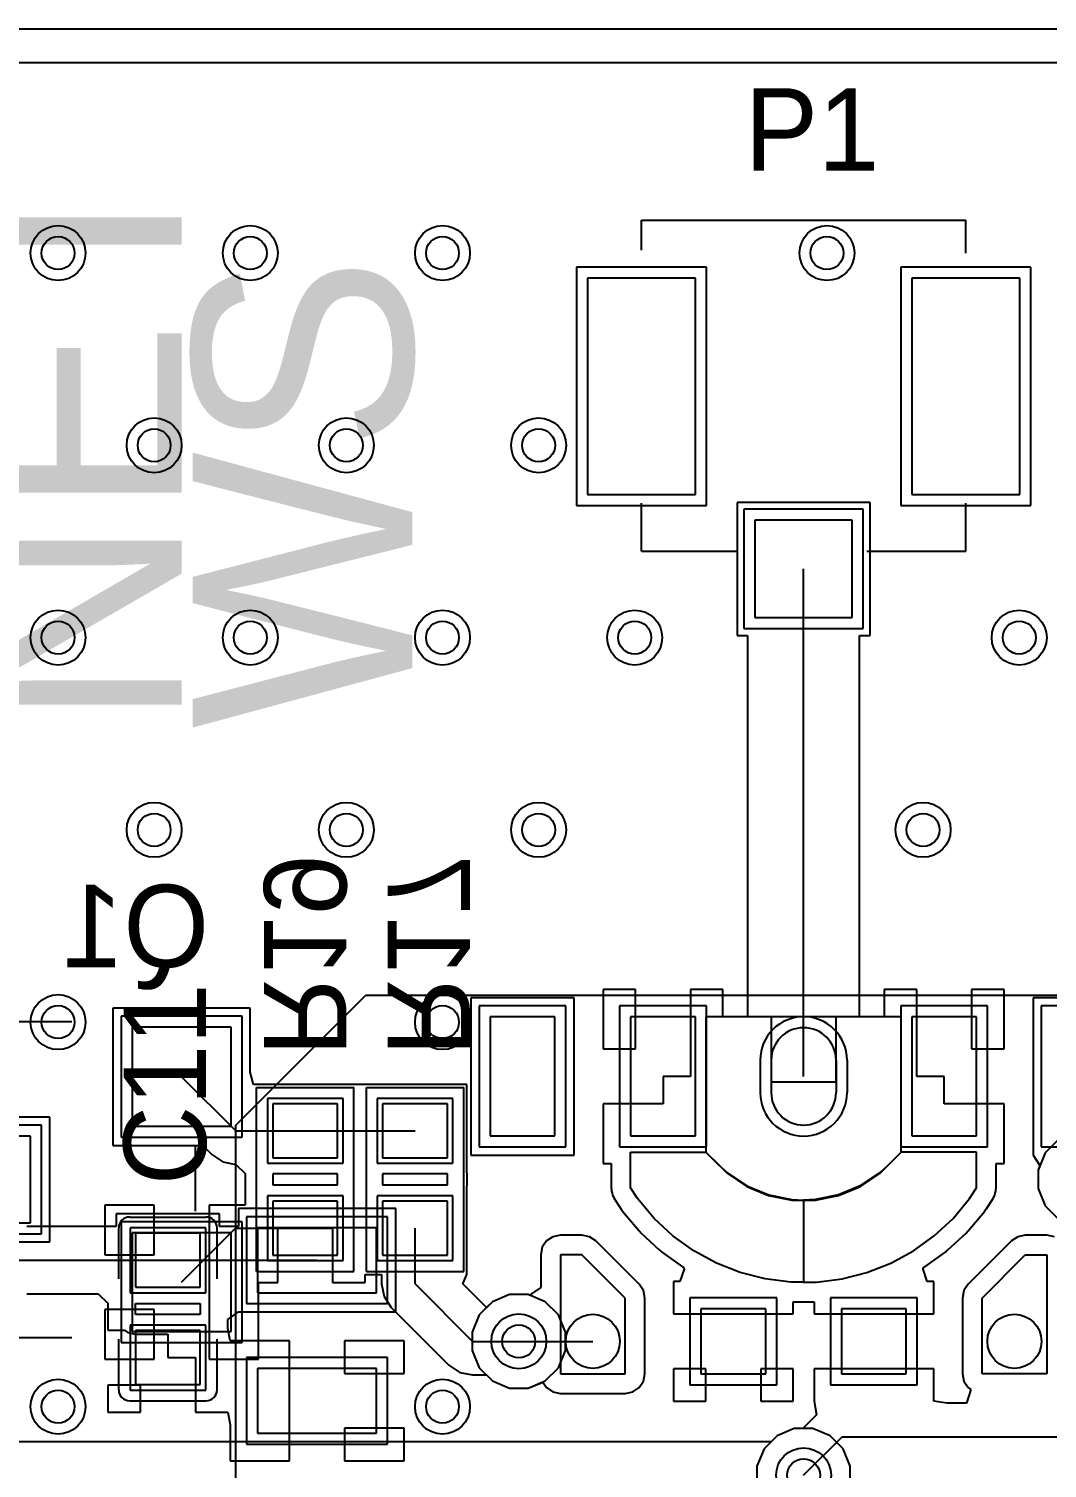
# Model space of a CAD drawing. Header units: millimetres. Extents: x 3.09 to 5.5, y 1.46 to 3.23.
# Drawn here: x 3.769 to 4.14, y 2.708 to 3.232 of the extents above; entities that cross this region are included whole.
import ezdxf

# ---------------------------------------------------------------- set-up
doc = ezdxf.new("R2010")
doc.units = ezdxf.units.MM
doc.header["$MEASUREMENT"] = 0
for name, color, linetype in [('BottomLayer', 5, 'Continuous'), ('BottomOverlay', 54, 'Continuous'), ('BottomPaste', 16, 'Continuous'), ('BottomSolder', 6, 'Continuous'), ('KeepOutLayer', 6, 'Continuous'), ('Mechanical12', 56, 'Continuous'), ('MultiLayer', 9, 'Continuous'), ('PadHoleLayer', 156, 'Continuous'), ('TopLayer', 1, 'Continuous'), ('TopOverlay', 2, 'Continuous'), ('TopPaste', 8, 'Continuous'), ('TopSolder', 216, 'Continuous'), ('ViaHoleLayer', 16, 'Continuous')]:
    doc.layers.add(name, color=color, linetype=linetype)

# ---------------------------------------------------------------- blocks, each defined once
blk = doc.blocks.new('AIR722UG_A10_18')
at = {"layer": 'TopLayer'}
for p, q in [((0.11614, 0.85039), (0.09252, 0.85039)), ((0.09252, 0.85039), (0.09252, 0.80709)), ((0.11614, 0.80709), (0.11614, 0.85039)), ((0.16732, 0.85039), (0.1437, 0.85039)), ((0.1437, 0.85039), (0.1437, 0.80709)), ((0.16732, 0.80709), (0.16732, 0.85039)), ((0.17113, 0.85039), (0.17113, 0.80118)), ((0.24226, 0.85039), (0.17113, 0.85039)), ((0.2185, 0.85039), (0.19488, 0.85039)), ((0.19488, 0.85039), (0.19488, 0.82677)), ((0.2185, 0.82677), (0.2185, 0.85039)), ((0.24226, 0.80118), (0.24226, 0.85039)), ((0.26969, 0.85039), (0.24606, 0.85039)), ((0.24606, 0.85039), (0.24606, 0.80709)), ((0.26969, 0.80709), (0.26969, 0.85039)), ((0.19488, 0.83465), (0.19488, 0.82283)), ((0.2185, 0.83465), (0.2185, 0.82283)), ((0.19488, 0.82677), (0.2185, 0.82677)), ((0.09252, 0.80709), (0.11614, 0.80709)), ((0.1437, 0.80709), (0.16732, 0.80709)), ((0.24606, 0.80709), (0.26969, 0.80709)), ((0.1437, 0.80118), (0.17113, 0.80118)), ((0.1437, 0.78818), (0.1437, 0.80118)), ((0.17113, 0.80118), (0.1758, 0.79651)), ((0.17113, 0.80118), (0.17575, 0.79653)), ((0.23759, 0.79651), (0.24226, 0.80118)), ((0.24226, 0.80118), (0.23764, 0.79653)), ((0.26969, 0.80118), (0.24226, 0.80118)), ((0.26969, 0.78818), (0.26969, 0.80118)), ((0.17575, 0.79653), (0.17893, 0.79365)), ((0.1758, 0.79651), (0.17884, 0.79347)), ((0.17884, 0.79347), (0.186, 0.78868)), ((0.17893, 0.79365), (0.18606, 0.78888)), ((0.23446, 0.79365), (0.22732, 0.78888)), ((0.22739, 0.78868), (0.23455, 0.79347)), ((0.23764, 0.79653), (0.23446, 0.79365)), ((0.23455, 0.79347), (0.23759, 0.79651)), ((0.23759, 0.79651), (0.23759, 0.79651)), ((0.14624, 0.78425), (0.1437, 0.78818)), ((0.1437, 0.78818), (0.1437, 0.78818)), ((0.186, 0.78868), (0.19395, 0.78539)), ((0.18606, 0.78888), (0.19399, 0.7856)), ((0.22732, 0.78888), (0.2194, 0.7856)), ((0.21944, 0.78539), (0.22739, 0.78868)), ((0.26715, 0.78425), (0.26968, 0.78818)), ((0.26968, 0.78818), (0.26969, 0.78818)), ((0.15225, 0.77706), (0.14624, 0.78425)), ((0.19395, 0.78539), (0.20239, 0.78371)), ((0.19399, 0.7856), (0.2024, 0.78392)), ((0.20239, 0.78371), (0.20669, 0.78371)), ((0.2024, 0.78392), (0.20669, 0.78371)), ((0.21098, 0.78392), (0.20669, 0.78371)), ((0.20669, 0.78371), (0.20669, 0.78371)), ((0.20669, 0.78371), (0.211, 0.78371)), ((0.20669, 0.78371), (0.20669, 0.78371)), ((0.20669, 0.78371), (0.20669, 0.75382)), ((0.20669, 0.78371), (0.20669, 0.78371)), ((0.20669, 0.78371), (0.20669, 0.75382)), ((0.2194, 0.7856), (0.21098, 0.78392)), ((0.211, 0.78371), (0.21944, 0.78539)), ((0.26114, 0.77706), (0.26715, 0.78425)), ((0.1591, 0.77069), (0.15225, 0.77706)), ((0.25428, 0.77069), (0.26114, 0.77706)), ((0.00787, 0.77362), (0.00787, 0.75)), ((0.05118, 0.77362), (0.00787, 0.77362)), ((0.05118, 0.75), (0.05118, 0.77362)), ((0.1667, 0.76521), (0.1591, 0.77069)), ((0.24668, 0.76521), (0.25428, 0.77069)), ((0.17493, 0.76073), (0.1667, 0.76521)), ((0.23846, 0.76073), (0.24668, 0.76521)), ((0.12598, 0.76378), (0.11811, 0.76378)), ((0.11811, 0.76378), (0.11811, 0.72047)), ((0.14173, 0.74803), (0.12598, 0.76378)), ((0.18364, 0.7573), (0.17493, 0.76073)), ((0.22974, 0.7573), (0.23846, 0.76073)), ((0.27165, 0.74803), (0.2874, 0.76378)), ((0.2874, 0.76378), (0.29528, 0.76378)), ((0.29528, 0.76378), (0.29528, 0.72047)), ((0.19272, 0.75499), (0.18364, 0.7573)), ((0.20201, 0.75382), (0.19272, 0.75499)), ((0.21138, 0.75382), (0.22067, 0.75499)), ((0.22067, 0.75499), (0.22974, 0.7573)), ((0.00787, 0.75), (0.05118, 0.75)), ((0.20669, 0.75382), (0.20201, 0.75382)), ((0.20669, 0.75382), (0.21138, 0.75382)), ((0.14173, 0.72047), (0.14173, 0.74803)), ((0.27165, 0.72047), (0.27165, 0.74803)), ((0.16929, 0.74409), (0.16929, 0.72047)), ((0.19291, 0.74409), (0.16929, 0.74409)), ((0.19291, 0.72047), (0.19291, 0.74409)), ((0.22047, 0.74409), (0.22047, 0.72047)), ((0.24409, 0.74409), (0.22047, 0.74409)), ((0.24409, 0.72047), (0.24409, 0.74409)), ((0.00787, 0.72244), (0.00787, 0.69882)), ((0.05118, 0.72244), (0.00787, 0.72244)), ((0.05118, 0.69882), (0.05118, 0.72244)), ((0.11811, 0.72047), (0.14173, 0.72047)), ((0.14173, 0.72047), (0.14173, 0.72047)), ((0.16929, 0.72047), (0.19291, 0.72047)), ((0.22047, 0.72047), (0.24409, 0.72047)), ((0.27165, 0.72047), (0.27165, 0.72047)), ((0.29528, 0.72047), (0.27165, 0.72047)), ((0.00787, 0.69882), (0.05118, 0.69882))]:
    blk.add_line(p, q, dxfattribs=at)
for centre in [(0.12992, 0.73228), (0.28346, 0.73228)]:
    blk.add_circle(centre, 0.00984, dxfattribs=at)
for centre, start, end in [((0.20669, 0.83465), 0, 180), ((0.20669, 0.82283), 180, 0)]:
    blk.add_arc(centre, 0.01181, start, end, dxfattribs=at)
at = {"layer": 'TopOverlay'}
for p, q in [((0, 0.81102), (0.04724, 0.85827)), ((0.04724, 0.85827), (0.77165, 0.85827)), ((0, 0), (0, 0.81102))]:
    blk.add_line(p, q, dxfattribs=at)
at = {"layer": 'TopPaste'}
for p, q in [((0.11614, 0.85039), (0.09252, 0.85039)), ((0.09252, 0.85039), (0.09252, 0.80709)), ((0.11614, 0.80709), (0.11614, 0.85039)), ((0.16732, 0.85039), (0.1437, 0.85039)), ((0.1437, 0.85039), (0.1437, 0.80709)), ((0.16732, 0.80709), (0.16732, 0.85039)), ((0.26969, 0.85039), (0.24606, 0.85039)), ((0.24606, 0.85039), (0.24606, 0.80709)), ((0.26969, 0.80709), (0.26969, 0.85039)), ((0.19488, 0.83465), (0.19488, 0.82283)), ((0.2185, 0.83465), (0.2185, 0.82283)), ((0.09252, 0.80709), (0.11614, 0.80709)), ((0.1437, 0.80709), (0.16732, 0.80709)), ((0.24606, 0.80709), (0.26969, 0.80709)), ((0.00787, 0.77362), (0.00787, 0.75)), ((0.05118, 0.77362), (0.00787, 0.77362)), ((0.05118, 0.75), (0.05118, 0.77362)), ((0.00787, 0.75), (0.05118, 0.75)), ((0.16929, 0.74409), (0.16929, 0.72047)), ((0.19291, 0.74409), (0.16929, 0.74409)), ((0.19291, 0.72047), (0.19291, 0.74409)), ((0.22047, 0.74409), (0.22047, 0.72047)), ((0.24409, 0.74409), (0.22047, 0.74409)), ((0.24409, 0.72047), (0.24409, 0.74409)), ((0.00787, 0.72244), (0.00787, 0.69882)), ((0.05118, 0.72244), (0.00787, 0.72244)), ((0.05118, 0.69882), (0.05118, 0.72244)), ((0.16929, 0.72047), (0.19291, 0.72047)), ((0.22047, 0.72047), (0.24409, 0.72047)), ((0.00787, 0.69882), (0.05118, 0.69882))]:
    blk.add_line(p, q, dxfattribs=at)
for centre in [(0.12992, 0.73228), (0.28346, 0.73228)]:
    blk.add_circle(centre, 0.00984, dxfattribs=at)
for centre, start, end in [((0.20669, 0.83465), 0, 180), ((0.20669, 0.82283), 180, 0)]:
    blk.add_arc(centre, 0.01181, start, end, dxfattribs=at)
at = {"layer": 'TopSolder'}
for p, q in [((0.12014, 0.85439), (0.08852, 0.85439)), ((0.08852, 0.85439), (0.08852, 0.80309)), ((0.12014, 0.80309), (0.12014, 0.85439)), ((0.17132, 0.85439), (0.1397, 0.85439)), ((0.1397, 0.85439), (0.1397, 0.80309)), ((0.17132, 0.80309), (0.17132, 0.85439)), ((0.27369, 0.85439), (0.24206, 0.85439)), ((0.24206, 0.85439), (0.24206, 0.80309)), ((0.27369, 0.80309), (0.27369, 0.85439)), ((0.32487, 0.85439), (0.29324, 0.85439)), ((0.29324, 0.85439), (0.29324, 0.80309)), ((0.19088, 0.83465), (0.19088, 0.82283)), ((0.2225, 0.83465), (0.2225, 0.82283)), ((0.08852, 0.80309), (0.12014, 0.80309)), ((0.1397, 0.80309), (0.17132, 0.80309)), ((0.24206, 0.80309), (0.27369, 0.80309)), ((0.29324, 0.80309), (0.32487, 0.80309)), ((0.00387, 0.77762), (0.00387, 0.746)), ((0.05518, 0.77762), (0.00387, 0.77762)), ((0.05518, 0.746), (0.05518, 0.77762)), ((0.00387, 0.746), (0.05518, 0.746)), ((0.16529, 0.74809), (0.16529, 0.71647)), ((0.19691, 0.74809), (0.16529, 0.74809)), ((0.19691, 0.71647), (0.19691, 0.74809)), ((0.21647, 0.74809), (0.21647, 0.71647)), ((0.24809, 0.74809), (0.21647, 0.74809)), ((0.24809, 0.71647), (0.24809, 0.74809)), ((0.00387, 0.72644), (0.00387, 0.69482)), ((0.05518, 0.72644), (0.00387, 0.72644)), ((0.05518, 0.69482), (0.05518, 0.72644)), ((0.16529, 0.71647), (0.19691, 0.71647)), ((0.21647, 0.71647), (0.24809, 0.71647)), ((0.00387, 0.69482), (0.05518, 0.69482))]:
    blk.add_line(p, q, dxfattribs=at)
for centre, start, end in [((0.20669, 0.83465), 0, 180), ((0.20669, 0.82283), 180, 0)]:
    blk.add_arc(centre, 0.01581, start, end, dxfattribs=at)
blk = doc.blocks.new('R0402_B_38')
at = {"layer": 'BottomLayer'}
for p, q in [((-0.00787, 0.01181), (-0.02756, 0.01181)), ((-0.02756, 0.01181), (-0.02756, -0.01181)), ((-0.00787, -0.01181), (-0.00787, 0.01181)), ((-0.002, 0.01181), (-0.002, -0.01181)), ((0.002, 0.01181), (-0.002, 0.01181)), ((0.002, -0.01181), (0.002, 0.01181)), ((0.02756, 0.01181), (0.00787, 0.01181)), ((0.00787, 0.01181), (0.00787, -0.01181)), ((0.02756, -0.01181), (0.02756, 0.01181)), ((-0.02756, -0.01181), (-0.00787, -0.01181)), ((-0.002, -0.01181), (0.002, -0.01181)), ((0.00787, -0.01181), (0.02756, -0.01181))]:
    blk.add_line(p, q, dxfattribs=at)
at = {"layer": 'BottomOverlay'}
for p, q in [((0.03346, 0.01772), (-0.03346, 0.01772)), ((-0.03346, -0.01772), (-0.03346, 0.01772)), ((0.03346, -0.01772), (0.03346, 0.01772)), ((0.03346, -0.01772), (-0.03346, -0.01772))]:
    blk.add_line(p, q, dxfattribs=at)
at = {"layer": 'BottomPaste'}
for p, q in [((-0.00787, 0.01181), (-0.02756, 0.01181)), ((-0.02756, 0.01181), (-0.02756, -0.01181)), ((-0.00787, -0.01181), (-0.00787, 0.01181)), ((0.02756, 0.01181), (0.00787, 0.01181)), ((0.00787, 0.01181), (0.00787, -0.01181)), ((0.02756, -0.01181), (0.02756, 0.01181)), ((-0.02756, -0.01181), (-0.00787, -0.01181)), ((0.00787, -0.01181), (0.02756, -0.01181))]:
    blk.add_line(p, q, dxfattribs=at)
at = {"layer": 'BottomSolder'}
for p, q in [((-0.00591, 0.01378), (-0.02953, 0.01378)), ((-0.02953, 0.01378), (-0.02953, -0.01378)), ((-0.00591, -0.01378), (-0.00591, 0.01378)), ((0.02953, 0.01378), (0.00591, 0.01378)), ((0.00591, 0.01378), (0.00591, -0.01378)), ((0.02953, -0.01378), (0.02953, 0.01378)), ((-0.02953, -0.01378), (-0.00591, -0.01378)), ((0.00591, -0.01378), (0.02953, -0.01378))]:
    blk.add_line(p, q, dxfattribs=at)
at = {"layer": 'Mechanical12'}
for p, q in [((0.03346, 0.01772), (-0.03346, 0.01772)), ((-0.03346, -0.01772), (-0.03346, 0.01772)), ((0.03346, -0.01772), (0.03346, 0.01772)), ((0.03346, -0.01772), (-0.03346, -0.01772))]:
    blk.add_line(p, q, dxfattribs=at)
blk = doc.blocks.new('R0402_B_40')
at = {"layer": 'BottomLayer'}
for p, q in [((-0.00787, 0.01181), (-0.02756, 0.01181)), ((-0.02756, 0.01181), (-0.02756, -0.01181)), ((-0.00787, -0.01181), (-0.00787, 0.01181)), ((-0.002, 0.01181), (-0.002, -0.01181)), ((0.002, 0.01181), (-0.002, 0.01181)), ((0.002, -0.01181), (0.002, 0.01181)), ((0.02756, 0.01181), (0.00787, 0.01181)), ((0.00787, 0.01181), (0.00787, -0.01181)), ((0.02756, -0.01181), (0.02756, 0.01181)), ((-0.02756, -0.01181), (-0.00787, -0.01181)), ((-0.002, -0.01181), (0.002, -0.01181)), ((0.00787, -0.01181), (0.02756, -0.01181))]:
    blk.add_line(p, q, dxfattribs=at)
at = {"layer": 'BottomOverlay'}
for p, q in [((0.03346, 0.01772), (-0.03346, 0.01772)), ((-0.03346, -0.01772), (-0.03346, 0.01772)), ((0.03346, -0.01772), (0.03346, 0.01772)), ((0.03346, -0.01772), (-0.03346, -0.01772))]:
    blk.add_line(p, q, dxfattribs=at)
at = {"layer": 'BottomPaste'}
for p, q in [((-0.00787, 0.01181), (-0.02756, 0.01181)), ((-0.02756, 0.01181), (-0.02756, -0.01181)), ((-0.00787, -0.01181), (-0.00787, 0.01181)), ((0.02756, 0.01181), (0.00787, 0.01181)), ((0.00787, 0.01181), (0.00787, -0.01181)), ((0.02756, -0.01181), (0.02756, 0.01181)), ((-0.02756, -0.01181), (-0.00787, -0.01181)), ((0.00787, -0.01181), (0.02756, -0.01181))]:
    blk.add_line(p, q, dxfattribs=at)
at = {"layer": 'BottomSolder'}
for p, q in [((-0.00591, 0.01378), (-0.02953, 0.01378)), ((-0.02953, 0.01378), (-0.02953, -0.01378)), ((-0.00591, -0.01378), (-0.00591, 0.01378)), ((0.02953, 0.01378), (0.00591, 0.01378)), ((0.00591, 0.01378), (0.00591, -0.01378)), ((0.02953, -0.01378), (0.02953, 0.01378)), ((-0.02953, -0.01378), (-0.00591, -0.01378)), ((0.00591, -0.01378), (0.02953, -0.01378))]:
    blk.add_line(p, q, dxfattribs=at)
at = {"layer": 'Mechanical12'}
for p, q in [((0.03346, 0.01772), (-0.03346, 0.01772)), ((-0.03346, -0.01772), (-0.03346, 0.01772)), ((0.03346, -0.01772), (0.03346, 0.01772)), ((0.03346, -0.01772), (-0.03346, -0.01772))]:
    blk.add_line(p, q, dxfattribs=at)
blk = doc.blocks.new('SOT_23_B_60')
at = {"layer": 'BottomLayer'}
for p, q in [((-0.018, 0.018), (-0.018, -0.018)), ((0.018, 0.018), (-0.018, 0.018)), ((0.018, -0.018), (0.018, 0.018)), ((0.0568, 0.018), (0.0568, -0.018)), ((0.0928, 0.018), (0.0568, 0.018)), ((0.0928, -0.018), (0.0928, 0.018)), ((-0.018, -0.018), (0.018, -0.018)), ((0.0568, -0.018), (0.0928, -0.018)), ((0.02165, -0.055), (0.02165, -0.105)), ((0.05315, -0.055), (0.02165, -0.055)), ((0.05315, -0.105), (0.05315, -0.055)), ((0.02165, -0.105), (0.05315, -0.105))]:
    blk.add_line(p, q, dxfattribs=at)
at = {"layer": 'BottomOverlay'}
for p, q in [((0.049, 0.005), (0.025, 0.005)), ((-0.0201, -0.085), (-0.0201, -0.04)), ((0.0949, -0.085), (0.0949, -0.04)), ((-0.0001, -0.085), (-0.0201, -0.085)), ((0.0949, -0.085), (0.0749, -0.085))]:
    blk.add_line(p, q, dxfattribs=at)
at = {"layer": 'BottomPaste'}
for p, q in [((-0.018, 0.018), (-0.018, -0.018)), ((0.018, 0.018), (-0.018, 0.018)), ((0.018, -0.018), (0.018, 0.018)), ((0.0568, 0.018), (0.0568, -0.018)), ((0.0928, 0.018), (0.0568, 0.018)), ((0.0928, -0.018), (0.0928, 0.018)), ((-0.018, -0.018), (0.018, -0.018)), ((0.0568, -0.018), (0.0928, -0.018)), ((0.02165, -0.055), (0.02165, -0.105)), ((0.05315, -0.055), (0.02165, -0.055)), ((0.05315, -0.105), (0.05315, -0.055)), ((0.02165, -0.105), (0.05315, -0.105))]:
    blk.add_line(p, q, dxfattribs=at)
at = {"layer": 'BottomSolder'}
for p, q in [((-0.022, 0.022), (-0.022, -0.022)), ((0.022, 0.022), (-0.022, 0.022)), ((0.022, -0.022), (0.022, 0.022)), ((0.0528, 0.022), (0.0528, -0.022)), ((0.0968, 0.022), (0.0528, 0.022)), ((0.0968, -0.022), (0.0968, 0.022)), ((-0.022, -0.022), (0.022, -0.022)), ((0.0528, -0.022), (0.0968, -0.022)), ((0.01765, -0.051), (0.01765, -0.109)), ((0.05715, -0.051), (0.01765, -0.051)), ((0.05715, -0.109), (0.05715, -0.051)), ((0.01765, -0.109), (0.05715, -0.109))]:
    blk.add_line(p, q, dxfattribs=at)
at = {"layer": 'PadHoleLayer'}
for points in [[(0, 0), (0, 0), (0, 0), (0, 0)], [(0.0748, 0), (0.0748, 0), (0.0748, 0), (0.0748, 0)], [(0.0374, -0.08), (0.0374, -0.08), (0.0374, -0.08), (0.0374, -0.08)]]:
    blk.add_lwpolyline(points, close=True, dxfattribs=at)
blk = doc.blocks.new('UFL_RF_CONNECTOR_61')
at = {"layer": 'TopLayer'}
for p, q in [((-0.03937, 0.07087), (-0.07874, 0.07087)), ((-0.07874, 0.07087), (-0.07874, -0.00787)), ((-0.03937, -0.00787), (-0.03937, 0.07087)), ((0.07874, 0.07087), (0.03937, 0.07087)), ((0.03937, 0.07087), (0.03937, -0.00787)), ((0.07874, -0.00787), (0.07874, 0.07087)), ((-0.07874, -0.00787), (-0.03937, -0.00787)), ((0.03937, -0.00787), (0.07874, -0.00787)), ((0.01772, -0.01728), (-0.01772, -0.01728)), ((-0.01772, -0.01728), (-0.01772, -0.05272)), ((0.01772, -0.05272), (0.01772, -0.01728)), ((-0.01772, -0.05272), (0.01772, -0.05272))]:
    blk.add_line(p, q, dxfattribs=at)
at = {"layer": 'TopOverlay'}
for p, q in [((-0.05906, 0.092), (0.05906, 0.092)), ((-0.05906, 0.081), (-0.05906, 0.092)), ((0.05906, 0.08), (0.05906, 0.092)), ((-0.05906, -0.02854), (-0.05906, -0.011)), ((0.05906, -0.02854), (0.05906, -0.011)), ((-0.05906, -0.02854), (-0.024, -0.02854)), ((0.023, -0.02854), (0.05906, -0.02854))]:
    blk.add_line(p, q, dxfattribs=at)
at = {"layer": 'TopPaste'}
for p, q in [((-0.03937, 0.07087), (-0.07874, 0.07087)), ((-0.07874, 0.07087), (-0.07874, -0.00787)), ((-0.03937, -0.00787), (-0.03937, 0.07087)), ((0.07874, 0.07087), (0.03937, 0.07087)), ((0.03937, 0.07087), (0.03937, -0.00787)), ((0.07874, -0.00787), (0.07874, 0.07087)), ((-0.07874, -0.00787), (-0.03937, -0.00787)), ((0.03937, -0.00787), (0.07874, -0.00787)), ((0.01772, -0.01728), (-0.01772, -0.01728)), ((-0.01772, -0.01728), (-0.01772, -0.05272)), ((0.01772, -0.05272), (0.01772, -0.01728)), ((-0.01772, -0.05272), (0.01772, -0.05272))]:
    blk.add_line(p, q, dxfattribs=at)
at = {"layer": 'TopSolder'}
for p, q in [((-0.03537, 0.07487), (-0.08274, 0.07487)), ((-0.08274, 0.07487), (-0.08274, -0.01187)), ((-0.03537, -0.01187), (-0.03537, 0.07487)), ((0.08274, 0.07487), (0.03537, 0.07487)), ((0.03537, 0.07487), (0.03537, -0.01187)), ((0.08274, -0.01187), (0.08274, 0.07487)), ((-0.08274, -0.01187), (-0.03537, -0.01187)), ((0.02172, -0.01328), (-0.02172, -0.01328)), ((-0.02172, -0.01328), (-0.02172, -0.05672)), ((0.02172, -0.05672), (0.02172, -0.01328)), ((0.03537, -0.01187), (0.08274, -0.01187)), ((-0.02172, -0.05672), (0.02172, -0.05672))]:
    blk.add_line(p, q, dxfattribs=at)
blk = doc.blocks.new('C0402_73')
at = {"layer": 'TopLayer'}
for p, q in [((-0.00787, 0.01181), (-0.02756, 0.01181)), ((-0.02756, 0.01181), (-0.02756, -0.01181)), ((-0.00787, -0.01181), (-0.00787, 0.01181)), ((-0.002, -0.01181), (-0.002, 0.01181)), ((-0.002, 0.01181), (0.002, 0.01181)), ((0.002, 0.01181), (0.002, -0.01181)), ((0.02756, 0.01181), (0.00787, 0.01181)), ((0.00787, 0.01181), (0.00787, -0.01181)), ((0.02756, -0.01181), (0.02756, 0.01181)), ((-0.02756, -0.01181), (-0.00787, -0.01181)), ((0.002, -0.01181), (-0.002, -0.01181)), ((0.00787, -0.01181), (0.02756, -0.01181))]:
    blk.add_line(p, q, dxfattribs=at)
at = {"layer": 'TopOverlay'}
for p, q in [((-0.02946, 0.01791), (-0.011, 0.01791)), ((0.011, 0.01791), (0.02946, 0.01791)), ((-0.03346, 0.01391), (-0.03346, -0.01391)), ((0.03346, 0.01391), (0.03346, -0.01391)), ((-0.02946, -0.01791), (-0.011, -0.01791)), ((0.011, -0.01791), (0.02946, -0.01791))]:
    blk.add_line(p, q, dxfattribs=at)
for centre, start, end in [((-0.02946, 0.01391), 90, 180), ((0.02946, 0.01391), 0, 90), ((-0.02946, -0.01391), 180, 270), ((0.02946, -0.01391), 270, 0)]:
    blk.add_arc(centre, 0.004, start, end, dxfattribs=at)
at = {"layer": 'TopPaste'}
for p, q in [((-0.00787, 0.01181), (-0.02756, 0.01181)), ((-0.02756, 0.01181), (-0.02756, -0.01181)), ((-0.00787, -0.01181), (-0.00787, 0.01181)), ((0.02756, 0.01181), (0.00787, 0.01181)), ((0.00787, 0.01181), (0.00787, -0.01181)), ((0.02756, -0.01181), (0.02756, 0.01181)), ((-0.02756, -0.01181), (-0.00787, -0.01181)), ((0.00787, -0.01181), (0.02756, -0.01181))]:
    blk.add_line(p, q, dxfattribs=at)
at = {"layer": 'TopSolder'}
for p, q in [((-0.00591, 0.01378), (-0.02953, 0.01378)), ((-0.02953, 0.01378), (-0.02953, -0.01378)), ((-0.00591, -0.01378), (-0.00591, 0.01378)), ((0.02953, 0.01378), (0.00591, 0.01378)), ((0.00591, 0.01378), (0.00591, -0.01378)), ((0.02953, -0.01378), (0.02953, 0.01378)), ((-0.02953, -0.01378), (-0.00591, -0.01378)), ((0.00591, -0.01378), (0.02953, -0.01378))]:
    blk.add_line(p, q, dxfattribs=at)

msp = doc.modelspace()

# ---------------------------------------------------------------- linework, layer by layer
at = {"layer": 'BottomLayer'}
for p, q in [((3.10373, 3.21942), (5.04776, 3.21942)), ((3.85, 2.87512), (3.8, 2.87512)), ((3.8, 2.87512), (3.8, 2.82512)), ((3.85, 2.85178), (3.85, 2.87512)), ((3.85119, 2.84728), (3.85, 2.85178)), ((3.825, 2.85012), (3.84469, 2.83043)), ((3.88881, 2.84728), (3.85119, 2.84728)), ((3.89119, 2.84728), (3.88881, 2.84728)), ((3.88881, 2.84728), (3.88881, 2.84728)), ((3.92881, 2.84728), (3.89119, 2.84728)), ((3.89119, 2.84728), (3.89119, 2.84728)), ((3.92881, 2.81541), (3.92881, 2.84728)), ((3.777, 2.83546), (3.7303, 2.83546)), ((3.777, 2.78997), (3.777, 2.83546)), ((3.84469, 2.83043), (3.87, 2.83043)), ((3.87, 2.83043), (3.91, 2.83043)), ((3.8, 2.82512), (3.8327, 2.82512)), ((3.8327, 2.82512), (3.83603, 2.82178)), ((4.14423, 2.82717), (4.13945, 2.82239)), ((3.83603, 2.82178), (3.84, 2.81913)), ((4.13945, 2.82239), (4.13686, 2.81614)), ((3.84, 2.81913), (3.84469, 2.8182)), ((3.84469, 2.8182), (3.84819, 2.81484)), ((3.84819, 2.81484), (3.84819, 2.80332)), ((3.92895, 2.81472), (3.92881, 2.81541)), ((3.92895, 2.81072), (3.92895, 2.81472)), ((4.13686, 2.81614), (4.13686, 2.80938)), ((3.92881, 2.81003), (3.92895, 2.81072)), ((3.92881, 2.77816), (3.92881, 2.81003)), ((4.13686, 2.80938), (4.13945, 2.80313)), ((3.815, 2.80332), (3.797, 2.80332)), ((3.797, 2.80332), (3.797, 2.78532)), ((3.815, 2.78532), (3.815, 2.80332)), ((3.84819, 2.80332), (3.835, 2.80332)), ((3.835, 2.80332), (3.835, 2.77532)), ((4.13945, 2.80313), (4.14423, 2.79835)), ((3.825, 2.77532), (3.84468, 2.795)), ((3.84468, 2.795), (3.87, 2.795)), ((3.86, 2.77516), (3.86, 2.795)), ((3.86, 2.795), (3.88, 2.795)), ((3.88, 2.795), (3.88, 2.77516)), ((3.91, 2.77476), (3.91, 2.795)), ((3.713, 2.78997), (3.777, 2.78997)), ((3.797, 2.78532), (3.815, 2.78532)), ((3.89181, 2.77516), (3.89181, 2.77816)), ((3.89181, 2.77816), (3.89776, 2.77816)), ((3.89776, 2.77816), (3.89776, 2.77476)), ((3.92737, 2.77469), (3.92881, 2.77816)), ((3.92881, 2.77816), (3.92881, 2.77816)), ((3.835, 2.77532), (3.835, 2.74732)), ((3.853, 2.74732), (3.853, 2.77516)), ((3.853, 2.77516), (3.86, 2.77516)), ((3.88, 2.77516), (3.89181, 2.77516)), ((3.89776, 2.77476), (3.8987, 2.77007)), ((3.91, 2.77476), (3.93098, 2.75378)), ((3.93601, 2.76605), (3.92737, 2.77469)), ((3.8987, 2.77007), (3.90135, 2.7661)), ((3.93815, 2.76819), (3.93601, 2.76605)), ((3.9444, 2.77078), (3.93815, 2.76819)), ((3.95116, 2.77078), (3.9444, 2.77078)), ((3.95741, 2.76819), (3.95116, 2.77078)), ((3.96219, 2.76341), (3.95741, 2.76819)), ((3.815, 2.76532), (3.797, 2.76532)), ((3.797, 2.76532), (3.797, 2.74732)), ((3.815, 2.74732), (3.815, 2.76532)), ((3.90135, 2.7661), (3.92232, 2.74513)), ((3.96478, 2.75716), (3.96219, 2.76341)), ((3.96478, 2.7504), (3.96478, 2.75716)), ((3.93098, 2.75378), (3.94778, 2.75378)), ((3.797, 2.74732), (3.815, 2.74732)), ((3.835, 2.74732), (3.853, 2.74732)), ((3.96219, 2.74415), (3.96478, 2.7504)), ((3.92232, 2.74513), (3.92629, 2.74248)), ((3.92629, 2.74248), (3.93098, 2.74154)), ((3.93098, 2.74154), (3.93598, 2.74154)), ((3.93598, 2.74154), (3.93815, 2.73937)), ((3.95741, 2.73937), (3.96219, 2.74415)), ((3.93815, 2.73937), (3.9444, 2.73678)), ((3.9444, 2.73678), (3.95116, 2.73678)), ((3.95116, 2.73678), (3.95741, 2.73937)), ((4.04811, 2.722), (4.04187, 2.71941)), ((4.05488, 2.722), (4.04811, 2.722)), ((4.06112, 2.71941), (4.05488, 2.722)), ((4.03969, 2.71724), (3.76007, 2.71724)), ((4.04187, 2.71941), (4.03969, 2.71724)), ((4.06591, 2.71463), (4.06112, 2.71941)), ((4.0685, 2.70838), (4.06591, 2.71463)), ((4.0685, 2.70162), (4.0685, 2.70838))]:
    msp.add_line(p, q, dxfattribs=at)
for centre in [(3.78, 3.15), (3.85, 3.15), (3.92, 3.15), (4.06, 3.15), (3.815, 3.08), (3.885, 3.08), (3.955, 3.08), (3.78, 3.01), (3.85, 3.01), (3.92, 3.01), (3.99, 3.01), (4.13, 3.01), (3.815, 2.94), (3.885, 2.94), (3.955, 2.94), (4.095, 2.94), (3.78, 2.87), (3.92, 2.87), (3.94778, 2.75378), (3.78, 2.73), (3.92, 2.73), (4.0515, 2.705)]:
    msp.add_circle(centre, 0.01, dxfattribs=at)
at = {"layer": 'KeepOutLayer'}
msp.add_line((3.0915, 3.23165), (5.06, 3.23165), dxfattribs=at)
at = {"layer": 'MultiLayer'}
for centre in [(3.78, 3.15), (3.85, 3.15), (3.92, 3.15), (4.06, 3.15), (3.815, 3.08), (3.885, 3.08), (3.955, 3.08), (3.78, 3.01), (3.85, 3.01), (3.92, 3.01), (3.99, 3.01), (4.13, 3.01), (3.815, 2.94), (3.885, 2.94), (3.955, 2.94), (4.095, 2.94), (3.78, 2.87), (3.92, 2.87), (3.94778, 2.75378), (3.78, 2.73), (3.92, 2.73), (4.0515, 2.705)]:
    msp.add_circle(centre, 0.01, dxfattribs=at)
at = {"layer": 'TopLayer'}
for p, q in [((3.10373, 3.21942), (5.04776, 3.21942)), ((4.07571, 3.05922), (4.02728, 3.05922)), ((4.02728, 3.05922), (4.02728, 3.01078)), ((4.07571, 3.01078), (4.07571, 3.05922)), ((4.0515, 2.85024), (4.0515, 3.035)), ((4.02728, 3.01078), (4.0311, 3.01078)), ((4.0311, 3.01078), (4.0311, 2.87189)), ((4.07189, 2.87189), (4.07189, 3.01078)), ((4.07189, 3.01078), (4.07571, 3.01078)), ((3.96794, 2.87889), (3.93032, 2.87889)), ((3.93032, 2.87889), (3.93032, 2.82158)), ((3.96794, 2.82158), (3.96794, 2.87889)), ((3.99032, 2.88189), (3.9785, 2.88189)), ((3.9785, 2.88189), (3.9785, 2.86024)), ((3.99032, 2.86024), (3.99032, 2.88189)), ((4.02213, 2.88189), (4.01032, 2.88189)), ((4.01032, 2.88189), (4.01032, 2.85024)), ((4.02213, 2.87189), (4.02213, 2.88189)), ((4.09268, 2.88189), (4.08087, 2.88189)), ((4.08087, 2.88189), (4.08087, 2.87189)), ((4.09268, 2.85024), (4.09268, 2.88189)), ((4.12449, 2.88189), (4.11268, 2.88189)), ((4.11268, 2.88189), (4.11268, 2.86024)), ((4.12449, 2.86024), (4.12449, 2.88189)), ((4.17267, 2.87889), (4.13505, 2.87889)), ((4.13505, 2.87889), (4.13505, 2.82158)), ((4.0311, 2.87189), (4.02213, 2.87189)), ((4.08087, 2.87189), (4.07189, 2.87189)), ((3.9785, 2.86024), (3.99032, 2.86024)), ((4.11268, 2.86024), (4.12449, 2.86024)), ((4.01032, 2.85024), (4.00032, 2.85024)), ((4.00032, 2.85024), (4.00032, 2.84024)), ((4.10268, 2.85024), (4.09268, 2.85024)), ((4.10268, 2.84024), (4.10268, 2.85024)), ((4.00032, 2.84024), (3.9785, 2.84024)), ((3.9785, 2.84024), (3.9785, 2.81858)), ((4.12449, 2.84024), (4.10268, 2.84024)), ((4.12449, 2.81858), (4.12449, 2.84024)), ((3.93032, 2.82158), (3.96794, 2.82158)), ((4.13505, 2.82158), (4.13505, 2.82158)), ((4.13505, 2.82158), (4.13756, 2.81783)), ((3.9785, 2.81858), (3.98137, 2.81858)), ((3.98137, 2.81858), (3.98137, 2.80968)), ((4.12163, 2.80968), (4.12163, 2.81858)), ((4.12163, 2.81858), (4.12449, 2.81858)), ((4.13756, 2.81783), (4.13686, 2.81614)), ((4.13686, 2.81614), (4.13686, 2.80938)), ((3.98137, 2.80968), (3.98137, 2.80968)), ((3.98137, 2.80968), (3.98149, 2.80905)), ((3.98149, 2.80905), (3.98148, 2.80841)), ((4.1215, 2.80905), (4.12163, 2.80968)), ((4.12151, 2.80841), (4.1215, 2.80905)), ((4.13686, 2.80938), (4.13945, 2.80313)), ((3.98148, 2.80841), (3.98176, 2.8077)), ((3.98176, 2.8077), (3.98191, 2.80695)), ((3.98191, 2.80695), (3.98227, 2.80641)), ((3.98227, 2.80641), (3.9825, 2.80582)), ((3.9825, 2.80582), (3.98504, 2.80188)), ((4.11795, 2.80188), (4.12049, 2.80582)), ((4.12049, 2.80582), (4.12072, 2.80641)), ((4.12072, 2.80641), (4.12108, 2.80695)), ((4.12108, 2.80695), (4.12123, 2.8077)), ((4.12123, 2.8077), (4.12151, 2.80841)), ((3.83881, 2.80015), (3.80119, 2.80015)), ((3.80119, 2.80015), (3.80119, 2.79554)), ((3.83881, 2.79554), (3.83881, 2.80015)), ((3.90298, 2.80212), (3.84568, 2.80212)), ((3.84568, 2.80212), (3.84568, 2.79554)), ((3.90298, 2.7645), (3.90298, 2.80212)), ((3.98504, 2.80188), (3.98535, 2.80156)), ((3.98535, 2.80156), (3.98557, 2.80116)), ((3.98557, 2.80116), (3.99158, 2.79398)), ((4.11142, 2.79398), (4.11743, 2.80116)), ((4.11743, 2.80116), (4.11764, 2.80156)), ((4.11764, 2.80156), (4.11795, 2.80188)), ((4.13945, 2.80313), (4.14423, 2.79835)), ((3.80119, 2.79554), (3.76869, 2.79554)), ((3.84568, 2.79554), (3.83881, 2.79554)), ((3.99158, 2.79398), (3.99193, 2.7937)), ((3.99193, 2.7937), (3.99219, 2.79333)), ((3.99219, 2.79333), (3.99905, 2.78696)), ((4.10394, 2.78696), (4.1108, 2.79333)), ((4.1108, 2.79333), (4.11107, 2.7937)), ((4.11107, 2.7937), (4.11142, 2.79398)), ((3.95632, 2.78801), (3.95578, 2.78528)), ((3.95787, 2.79032), (3.95632, 2.78801)), ((3.96018, 2.79187), (3.95787, 2.79032)), ((3.96291, 2.79241), (3.96018, 2.79187)), ((3.97079, 2.79241), (3.96291, 2.79241)), ((3.97352, 2.79187), (3.97079, 2.79241)), ((3.97583, 2.79032), (3.97352, 2.79187)), ((3.99158, 2.77457), (3.97583, 2.79032)), ((4.12716, 2.79032), (4.11141, 2.77457)), ((4.12947, 2.79187), (4.12716, 2.79032)), ((4.1322, 2.79241), (4.12947, 2.79187)), ((4.14008, 2.79241), (4.1322, 2.79241)), ((4.14281, 2.79187), (4.14008, 2.79241)), ((3.73063, 2.78331), (3.82, 2.78331)), ((3.82, 2.78331), (3.87433, 2.78331)), ((3.95578, 2.78528), (3.95578, 2.77337)), ((3.99905, 2.78696), (3.99943, 2.78672)), ((3.99943, 2.78672), (3.99974, 2.78639)), ((3.99974, 2.78639), (4.00734, 2.78092)), ((4.09566, 2.78092), (4.10326, 2.78639)), ((4.10326, 2.78639), (4.10356, 2.78672)), ((4.10356, 2.78672), (4.10394, 2.78696)), ((4.00794, 2.78001), (4.00646, 2.77559)), ((4.00734, 2.78092), (4.00774, 2.78073)), ((4.00774, 2.78073), (4.00791, 2.78059)), ((4.00791, 2.78059), (4.00794, 2.78001)), ((4.09506, 2.78001), (4.09508, 2.78059)), ((4.09653, 2.77559), (4.09506, 2.78001)), ((4.09508, 2.78059), (4.09525, 2.78073)), ((4.09525, 2.78073), (4.09566, 2.78092)), ((3.95578, 2.77337), (3.95162, 2.77059)), ((3.99313, 2.77226), (3.99158, 2.77457)), ((4.00646, 2.77559), (4.00409, 2.77559)), ((4.00409, 2.77559), (4.00409, 2.76378)), ((4.0989, 2.77559), (4.09653, 2.77559)), ((4.0989, 2.76378), (4.0989, 2.77559)), ((4.11141, 2.77457), (4.10986, 2.77226)), ((3.76869, 2.77107), (3.79458, 2.77107)), ((3.79458, 2.77107), (3.79819, 2.76772)), ((3.79819, 2.76772), (3.79819, 2.75787)), ((3.93815, 2.76819), (3.93337, 2.76341)), ((3.9444, 2.77078), (3.93815, 2.76819)), ((3.95116, 2.77078), (3.9444, 2.77078)), ((3.95162, 2.77059), (3.95116, 2.77078)), ((3.99367, 2.76953), (3.99313, 2.77226)), ((3.99367, 2.74197), (3.99367, 2.76953)), ((4.04772, 2.76378), (4.04772, 2.76818)), ((4.04772, 2.76818), (4.05528, 2.76818)), ((4.05528, 2.76818), (4.05528, 2.76378)), ((4.10986, 2.77226), (4.10932, 2.76953)), ((4.10932, 2.76953), (4.10932, 2.74197)), ((3.84181, 2.76176), (3.84568, 2.7645)), ((3.84568, 2.7645), (3.90298, 2.7645)), ((3.93337, 2.76341), (3.93078, 2.75716)), ((4.00409, 2.76378), (4.04772, 2.76378)), ((4.05528, 2.76378), (4.0989, 2.76378)), ((3.79819, 2.75787), (3.80414, 2.75787)), ((3.80414, 2.75787), (3.80546, 2.75699)), ((3.80546, 2.75699), (3.80819, 2.75645)), ((3.84181, 2.75858), (3.84181, 2.76176)), ((3.84268, 2.75394), (3.84181, 2.75858)), ((3.93078, 2.75716), (3.93078, 2.7504)), ((3.80819, 2.75645), (3.82, 2.75645)), ((3.82, 2.75645), (3.82, 2.74787)), ((3.86433, 2.75394), (3.84268, 2.75394)), ((3.86433, 2.73213), (3.86433, 2.75394)), ((3.90598, 2.75394), (3.88433, 2.75394)), ((3.88433, 2.75394), (3.88433, 2.74213)), ((3.90598, 2.74213), (3.90598, 2.75394)), ((3.94778, 2.75378), (3.97472, 2.75378)), ((3.82, 2.74787), (3.83, 2.74787)), ((3.83, 2.74787), (3.83, 2.72803)), ((3.93078, 2.7504), (3.93337, 2.74415)), ((3.88433, 2.74213), (3.90598, 2.74213)), ((3.93337, 2.74415), (3.93815, 2.73937)), ((3.99313, 2.73924), (3.99367, 2.74197)), ((4.01591, 2.74378), (4.00409, 2.74378)), ((4.00409, 2.74378), (4.00409, 2.73197)), ((4.01591, 2.73197), (4.01591, 2.74378)), ((4.04772, 2.74378), (4.03591, 2.74378)), ((4.03591, 2.74378), (4.03591, 2.73197)), ((4.04772, 2.73197), (4.04772, 2.74378)), ((4.0989, 2.74378), (4.05528, 2.74378)), ((4.05528, 2.74378), (4.05528, 2.73263)), ((4.0989, 2.73627), (4.0989, 2.74378)), ((4.10932, 2.74197), (4.10986, 2.73924)), ((3.81, 2.73787), (3.79819, 2.73787)), ((3.79819, 2.73787), (3.79819, 2.72803)), ((3.81, 2.72803), (3.81, 2.73787)), ((3.93815, 2.73937), (3.9444, 2.73678)), ((3.9444, 2.73678), (3.95116, 2.73678)), ((3.95116, 2.73678), (3.95649, 2.73898)), ((3.95649, 2.73898), (3.95787, 2.73692)), ((3.95787, 2.73692), (3.96018, 2.73537)), ((3.98927, 2.73537), (3.99158, 2.73692)), ((3.99158, 2.73692), (3.99313, 2.73924)), ((4.0989, 2.73197), (4.0989, 2.73627)), ((4.10986, 2.73924), (4.11141, 2.73692)), ((4.11238, 2.73627), (4.11086, 2.73127)), ((4.11141, 2.73692), (4.11238, 2.73627)), ((3.86433, 2.71031), (3.86433, 2.73213)), ((3.96018, 2.73537), (3.96291, 2.73483)), ((3.96291, 2.73483), (3.98654, 2.73483)), ((3.98654, 2.73483), (3.98927, 2.73537)), ((4.00409, 2.73197), (4.01591, 2.73197)), ((4.03591, 2.73197), (4.04772, 2.73197)), ((4.05528, 2.73263), (4.05528, 2.73197)), ((4.05528, 2.73197), (4.05616, 2.72697)), ((4.10361, 2.73127), (4.0989, 2.73197)), ((4.11086, 2.73127), (4.10361, 2.73127)), ((3.79819, 2.72803), (3.81, 2.72803)), ((3.83, 2.72803), (3.84181, 2.72803)), ((3.84181, 2.72803), (3.84268, 2.72339)), ((4.05616, 2.72697), (4.05119, 2.722)), ((3.84268, 2.72339), (3.84268, 2.71031)), ((3.90598, 2.72213), (3.88433, 2.72213)), ((3.88433, 2.72213), (3.88433, 2.71031)), ((3.90598, 2.71031), (3.90598, 2.72213)), ((4.04811, 2.722), (4.04187, 2.71941)), ((4.05119, 2.722), (4.04811, 2.722)), ((4.04187, 2.71941), (4.03708, 2.71463)), ((4.0515, 2.705), (4.06553, 2.71904)), ((4.06553, 2.71904), (4.40406, 2.71904)), ((3.84268, 2.71031), (3.86433, 2.71031)), ((3.88433, 2.71031), (3.90598, 2.71031)), ((4.03708, 2.71463), (4.0345, 2.70838)), ((4.0345, 2.70838), (4.0345, 2.70162))]:
    msp.add_line(p, q, dxfattribs=at)
for centre in [(3.78, 3.15), (3.85, 3.15), (3.92, 3.15), (4.06, 3.15), (3.815, 3.08), (3.885, 3.08), (3.955, 3.08), (3.78, 3.01), (3.85, 3.01), (3.92, 3.01), (3.99, 3.01), (4.13, 3.01), (3.815, 2.94), (3.885, 2.94), (3.955, 2.94), (4.095, 2.94), (3.78, 2.87), (3.92, 2.87), (3.94778, 2.75378), (3.78, 2.73), (3.92, 2.73), (4.0515, 2.705)]:
    msp.add_circle(centre, 0.01, dxfattribs=at)
at = {"layer": 'ViaHoleLayer'}
for centre in [(3.78, 3.15), (3.85, 3.15), (3.92, 3.15), (4.06, 3.15), (3.815, 3.08), (3.885, 3.08), (3.955, 3.08), (3.78, 3.01), (3.85, 3.01), (3.92, 3.01), (3.99, 3.01), (4.13, 3.01), (3.815, 2.94), (3.885, 2.94), (3.955, 2.94), (4.095, 2.94), (3.78, 2.87), (3.92, 2.87), (3.94778, 2.75378), (3.78, 2.73), (3.92, 2.73), (4.0515, 2.705)]:
    msp.add_circle(centre, 0.006, dxfattribs=at)

# ---------------------------------------------------------------- block references
for name, p in [('UFL_RF_CONNECTOR_61', (4.0515, 3.07)), ('AIR722UG_A10_18', (3.8448, 2.0215))]:
    msp.add_blockref(name, p)
for name, p, rotation in [('SOT_23_B_60', (3.825, 2.85012), 270), ('R0402_B_38', (3.87, 2.81272), 270), ('R0402_B_40', (3.91, 2.81272), 270), ('C0402_73', (3.82, 2.76559), 90)]:
    msp.add_blockref(name, p, dxfattribs=dict(rotation=rotation))

# ---------------------------------------------------------------- texts
at = {"layer": 'BottomOverlay', "text_generation_flag": 2}
for s, p in [('R19', (3.855, 2.85751)), ('R17', (3.9, 2.85751))]:
    msp.add_text(s, height=0.03, rotation=270, dxfattribs=at).set_placement(p)
msp.add_text('Q1', height=0.03, dxfattribs=at).set_placement((3.83499, 2.89))
at = {"layer": 'TopOverlay'}
msp.add_text('P1', height=0.03, dxfattribs=at).set_placement((4.03, 3.18))
for s, height, p in [('NET', 0.08, (3.825, 2.97675)), ('WS', 0.08, (3.90904, 2.97675)), ('C11', 0.03, (3.83386, 2.81055))]:
    msp.add_text(s, height=height, rotation=90, dxfattribs=at).set_placement(p)

doc.saveas('drawing.dxf')
